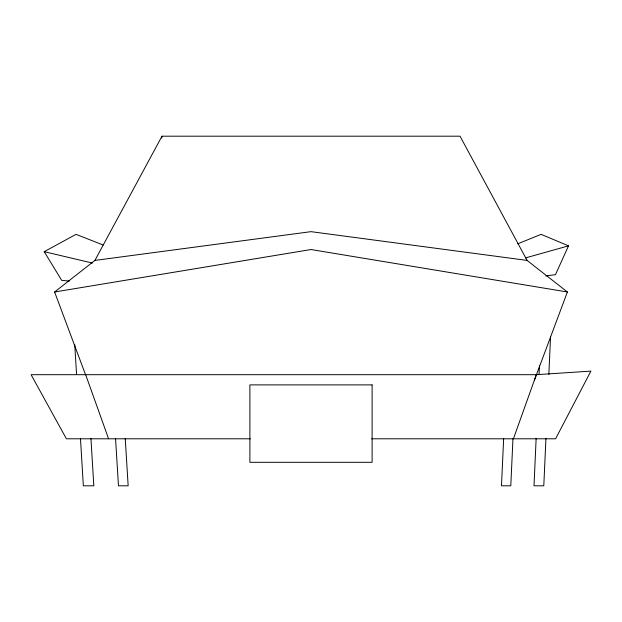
<?xml version="1.0" encoding="UTF-8"?>
<svg xmlns="http://www.w3.org/2000/svg" width="622" height="622" viewBox="0 0 622 622"><rect width="100%" height="100%" fill="white"/><g stroke="black" fill="none" stroke-linecap="round" stroke-linejoin="round"><path stroke-width="0.93" d="M503.664 438.347L501.472 485.805L510.786 485.805L512.979 438.347M536.148 438.347L533.995 485.805L543.791 485.805L545.945 438.347M539.049 374.436L539.445 365.72M548.845 374.436L550.563 336.665M161.806 138.107L161.984 136.195L460.023 136.195L527.098 260.416L567.388 291.99L534.438 380.12M513.414 438.798L536.343 374.693L590.9 371.116L555.594 438.798L371.676 438.798M517.831 243.793L541.117 234.346L568.524 245.853L555.469 274.667L545.844 275.919M85.517 374.669L54.612 291.99L94.909 260.416L161.984 136.195M69.4 281.066L61.695 280.351L44.201 251.677L76.047 234.346L103.135 244.998M525.489 257.92L568.524 245.853M54.612 291.99L311 249.531L567.388 291.99M94.909 260.416L311 231.656L527.098 260.416M536.343 374.693L31.1 374.693L66.398 438.798L250.324 438.798M44.201 251.677L92.367 263.044M85.657 374.693L108.586 438.798M125.224 438.347L128.163 485.805L118.468 485.805L115.536 438.347M90.929 438.347L93.821 485.805L83.348 485.805L80.456 438.347M74.726 344.417L76.553 374.436M372.111 384.886L249.888 384.886L249.888 462.317L372.111 462.317L372.111 384.886"/></g></svg>
